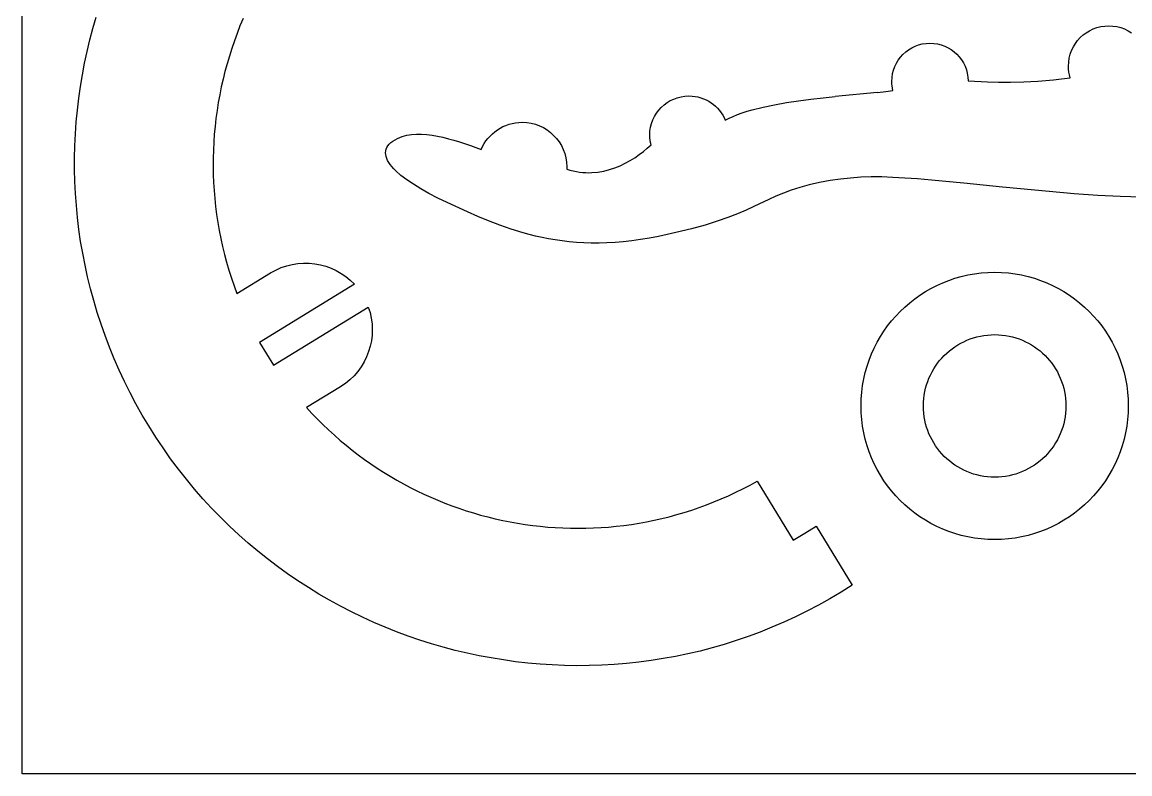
# Model space of a CAD drawing. Extents: x -3005 to 3005, y -2434 to 2434.
# Drawn here: x -3005 to -1510, y -2434 to -1420 of the extents above; entities that cross this region are included whole.
import ezdxf

# ---------------------------------------------------------------- set-up
doc = ezdxf.new("R2010")
doc.units = 0
doc.header["$MEASUREMENT"] = 0
doc.layers.get('0').update_dxf_attribs({"linetype": 'CONTINUOUS'})

msp = doc.modelspace()

# ---------------------------------------------------------------- linework, layer by layer
for p, q in [((-3004.9, -2434), (-3004.9, 2434)), ((-2909.4, -1428.4), (-2904.9, -1413)), ((-2706.8, -1415), (-2711, -1425)), ((-2913.5, -1443.9), (-2909.4, -1428.4)), ((-2711, -1425), (-2714.9, -1435)), ((-1573.2, -1437.2), (-1569, -1434.1)), ((-1569, -1434.1), (-1564.5, -1431.4)), ((-1564.5, -1431.4), (-1559.7, -1429.1)), ((-1559.7, -1429.1), (-1554.7, -1427.2)), ((-1554.7, -1427.2), (-1549.5, -1425.9)), ((-1549.5, -1425.9), (-1544.1, -1425.1)), ((-1544.1, -1425.1), (-1538.5, -1424.8)), ((-1538.5, -1424.8), (-1532.9, -1425.1)), ((-1532.9, -1425.1), (-1527.5, -1425.9)), ((-1527.5, -1425.9), (-1522.3, -1427.2)), ((-1522.3, -1427.2), (-1517.3, -1429.1)), ((-1517.3, -1429.1), (-1512.5, -1431.4)), ((-1512.5, -1431.4), (-1508.1, -1434.1)), ((-2917.2, -1459.5), (-2913.5, -1443.9)), ((-2718.6, -1445.2), (-2722.1, -1455.4)), ((-2714.9, -1435), (-2718.6, -1445.2)), ((-1795.2, -1450.6), (-1790.3, -1449.3)), ((-1790.3, -1449.3), (-1785.2, -1448.5)), ((-1785.2, -1448.5), (-1779.9, -1448.3)), ((-1779.9, -1448.3), (-1774.7, -1448.5)), ((-1774.7, -1448.5), (-1769.6, -1449.3)), ((-1769.6, -1449.3), (-1764.7, -1450.6)), ((-1586.4, -1453.3), (-1583.7, -1448.8)), ((-1583.7, -1448.8), (-1580.6, -1444.6)), ((-1580.6, -1444.6), (-1577, -1440.8)), ((-1577, -1440.8), (-1573.2, -1437.2)), ((-2920.6, -1475.2), (-2917.2, -1459.5)), ((-2722.1, -1455.4), (-2725.3, -1465.6)), ((-1819.6, -1467), (-1816.3, -1463.4)), ((-1816.3, -1463.4), (-1812.6, -1460)), ((-1812.6, -1460), (-1808.7, -1457.1)), ((-1808.7, -1457.1), (-1804.4, -1454.5)), ((-1804.4, -1454.5), (-1799.9, -1452.3)), ((-1799.9, -1452.3), (-1795.2, -1450.6)), ((-1764.7, -1450.6), (-1760, -1452.3)), ((-1760, -1452.3), (-1755.5, -1454.4)), ((-1755.5, -1454.4), (-1751.3, -1457)), ((-1751.3, -1457), (-1747.3, -1459.9)), ((-1747.3, -1459.9), (-1743.7, -1463.2)), ((-1743.7, -1463.2), (-1740.3, -1466.8)), ((-1591.9, -1468.3), (-1590.6, -1463.1)), ((-1590.6, -1463.1), (-1588.7, -1458.1)), ((-1588.7, -1458.1), (-1586.4, -1453.3)), ((-2923.6, -1490.9), (-2920.6, -1475.2)), ((-2728.4, -1476), (-2731.2, -1486.3)), ((-2725.3, -1465.6), (-2728.4, -1476)), ((-1829.1, -1484.5), (-1827.3, -1479.7)), ((-1827.3, -1479.7), (-1825.2, -1475.2)), ((-1825.2, -1475.2), (-1822.6, -1471)), ((-1822.6, -1471), (-1819.6, -1467)), ((-1740.3, -1466.8), (-1737.4, -1470.7)), ((-1737.4, -1470.7), (-1734.8, -1474.9)), ((-1734.8, -1474.9), (-1732.6, -1479.4)), ((-1732.6, -1479.4), (-1730.8, -1484.1)), ((-1593, -1479.3), (-1592.7, -1473.7)), ((-1592.9, -1483.3), (-1593, -1479.3)), ((-1592.7, -1473.7), (-1591.9, -1468.3)), ((-2926.2, -1506.7), (-2923.6, -1490.9)), ((-2731.2, -1486.3), (-2733.8, -1496.8)), ((-1831.4, -1499.8), (-1831.1, -1494.5)), ((-1831.1, -1494.5), (-1830.3, -1489.4)), ((-1830.3, -1489.4), (-1829.1, -1484.5)), ((-1730.8, -1484.1), (-1729.5, -1488.9)), ((-1729.5, -1488.9), (-1728.7, -1494)), ((-1728.7, -1494), (-1728.4, -1499.2)), ((-1592.4, -1487.3), (-1592.9, -1483.3)), ((-1591.7, -1491.1), (-1592.4, -1487.3)), ((-1590.7, -1494.9), (-1591.7, -1491.1)), ((-2928.5, -1522.6), (-2926.2, -1506.7)), ((-2736.2, -1507.3), (-2738.3, -1517.9)), ((-2733.8, -1496.8), (-2736.2, -1507.3)), ((-1831.3, -1502.9), (-1831.4, -1499.8)), ((-1831, -1506), (-1831.3, -1502.9)), ((-1830.6, -1509), (-1831, -1506)), ((-1829.9, -1512), (-1830.6, -1509)), ((-1728.4, -1499.2), (-1702.3, -1500.4)), ((-1702.3, -1500.4), (-1687.3, -1500.8)), ((-1687.3, -1500.8), (-1671.1, -1500.8)), ((-1671.1, -1500.8), (-1653.3, -1500.4)), ((-1653.3, -1500.4), (-1634.1, -1499.4)), ((-1634.1, -1499.4), (-1613.3, -1497.6)), ((-1613.3, -1497.6), (-1602.2, -1496.4)), ((-1602.2, -1496.4), (-1590.7, -1494.9)), ((-2930.3, -1538.6), (-2928.5, -1522.6)), ((-2738.3, -1517.9), (-2740.2, -1528.5)), ((-2130.3, -1525.8), (-2125.7, -1523.6)), ((-2125.7, -1523.6), (-2120.8, -1521.8)), ((-2120.8, -1521.8), (-2115.7, -1520.5)), ((-2115.7, -1520.5), (-2110.5, -1519.7)), ((-2110.5, -1519.7), (-2105.1, -1519.4)), ((-2105.1, -1519.4), (-2101, -1519.6)), ((-2101, -1519.6), (-2096.9, -1520)), ((-2096.9, -1520), (-2093, -1520.8)), ((-2093, -1520.8), (-2089.2, -1521.8)), ((-2089.2, -1521.8), (-2085.5, -1523.2)), ((-2085.5, -1523.2), (-2081.9, -1524.7)), ((-1957.2, -1526), (-1940.6, -1523.8)), ((-1940.6, -1523.8), (-1924.1, -1521.8)), ((-1924.1, -1521.8), (-1907.9, -1520.1)), ((-1850.7, -1514.6), (-1907.9, -1520.1)), ((-1850.7, -1514.6), (-1839.5, -1513.3)), ((-1839.5, -1513.3), (-1829.9, -1512)), ((-2931.9, -1554.6), (-2930.3, -1538.6)), ((-2741.9, -1539.1), (-2743.4, -1549.8)), ((-2740.2, -1528.5), (-2741.9, -1539.1)), ((-2149, -1542.8), (-2145.9, -1538.7)), ((-2145.9, -1538.7), (-2142.5, -1534.9)), ((-2142.5, -1534.9), (-2138.7, -1531.5)), ((-2138.7, -1531.5), (-2134.7, -1528.5)), ((-2134.7, -1528.5), (-2130.3, -1525.8)), ((-2081.9, -1524.7), (-2078.5, -1526.6)), ((-2078.5, -1526.6), (-2075.3, -1528.6)), ((-2075.3, -1528.6), (-2072.2, -1530.9)), ((-2072.2, -1530.9), (-2069.2, -1533.4)), ((-2069.2, -1533.4), (-2066.5, -1536.1)), ((-2066.5, -1536.1), (-2064, -1539)), ((-2064, -1539), (-2061.7, -1542.1)), ((-2026.6, -1540.2), (-2019.7, -1538.2)), ((-2019.7, -1538.2), (-2005.1, -1534.6)), ((-2005.1, -1534.6), (-1989.7, -1531.3)), ((-1989.7, -1531.3), (-1973.7, -1528.5)), ((-1973.7, -1528.5), (-1957.2, -1526)), ((-2743.4, -1549.8), (-2744.6, -1560.5)), ((-2155.6, -1556.6), (-2153.8, -1551.7)), ((-2153.8, -1551.7), (-2151.6, -1547.1)), ((-2151.6, -1547.1), (-2149, -1542.8)), ((-2061.7, -1542.1), (-2059.6, -1545.3)), ((-2059.6, -1545.3), (-2057.7, -1548.7)), ((-2057.7, -1548.7), (-2056.1, -1552.3)), ((-2056.1, -1552.3), (-2051, -1549.6)), ((-2051, -1549.6), (-2045.4, -1547)), ((-2045.4, -1547), (-2039.5, -1544.6)), ((-2039.5, -1544.6), (-2033.2, -1542.4)), ((-2033.2, -1542.4), (-2026.6, -1540.2)), ((-2933, -1570.6), (-2931.9, -1554.6)), ((-2744.6, -1560.5), (-2745.6, -1571.2)), ((-2370.4, -1570.5), (-2367.1, -1567.8)), ((-2367.1, -1567.8), (-2363.6, -1565.2)), ((-2363.6, -1565.2), (-2359.9, -1562.9)), ((-2359.9, -1562.9), (-2356.1, -1560.9)), ((-2356.1, -1560.9), (-2352.1, -1559.2)), ((-2352.1, -1559.2), (-2347.9, -1557.7)), ((-2347.9, -1557.7), (-2343.6, -1556.5)), ((-2343.6, -1556.5), (-2339.2, -1555.7)), ((-2339.2, -1555.7), (-2334.7, -1555.2)), ((-2334.7, -1555.2), (-2330.1, -1555)), ((-2330.1, -1555), (-2324, -1555.3)), ((-2324, -1555.3), (-2318, -1556.2)), ((-2318, -1556.2), (-2312.3, -1557.7)), ((-2312.3, -1557.7), (-2306.7, -1559.7)), ((-2306.7, -1559.7), (-2301.5, -1562.2)), ((-2301.5, -1562.2), (-2296.5, -1565.3)), ((-2296.5, -1565.3), (-2291.9, -1568.7)), ((-2291.9, -1568.7), (-2287.7, -1572.6)), ((-2158, -1572.3), (-2157.7, -1566.9)), ((-2157.7, -1566.9), (-2156.9, -1561.7)), ((-2156.9, -1561.7), (-2155.6, -1556.6)), ((-2933.7, -1586.7), (-2933, -1570.6)), ((-2746.4, -1582), (-2746.9, -1592.8)), ((-2745.6, -1571.2), (-2746.4, -1582)), ((-2509.5, -1584.5), (-2507.3, -1582.4)), ((-2507.3, -1582.4), (-2504.7, -1580.4)), ((-2504.7, -1580.4), (-2501.7, -1578.5)), ((-2501.7, -1578.5), (-2498.3, -1576.8)), ((-2498.3, -1576.8), (-2495.3, -1575.4)), ((-2495.3, -1575.4), (-2492.2, -1574.3)), ((-2492.2, -1574.3), (-2485.9, -1572.5)), ((-2485.9, -1572.5), (-2479.4, -1571.4)), ((-2479.4, -1571.4), (-2472.7, -1570.8)), ((-2472.7, -1570.8), (-2465.9, -1570.8)), ((-2465.9, -1570.8), (-2458.9, -1571.3)), ((-2458.9, -1571.3), (-2451.7, -1572.2)), ((-2451.7, -1572.2), (-2444.5, -1573.5)), ((-2444.5, -1573.5), (-2437.2, -1575.1)), ((-2437.2, -1575.1), (-2429.8, -1577.1)), ((-2429.8, -1577.1), (-2422.4, -1579.2)), ((-2422.4, -1579.2), (-2414.9, -1581.5)), ((-2414.9, -1581.5), (-2400.1, -1586.5)), ((-2383.5, -1587.6), (-2381.4, -1583.8)), ((-2381.4, -1583.8), (-2379, -1580.2)), ((-2379, -1580.2), (-2376.4, -1576.8)), ((-2376.4, -1576.8), (-2373.5, -1573.6)), ((-2373.5, -1573.6), (-2370.4, -1570.5)), ((-2287.7, -1572.6), (-2283.8, -1576.9)), ((-2283.8, -1576.9), (-2280.3, -1581.5)), ((-2280.3, -1581.5), (-2277.3, -1586.4)), ((-2157.9, -1575.8), (-2158, -1572.3)), ((-2157.6, -1579.1), (-2157.9, -1575.8)), ((-2157, -1582.4), (-2157.6, -1579.1)), ((-2156.3, -1585.6), (-2157, -1582.4)), ((-2934.1, -1602.8), (-2933.7, -1586.7)), ((-2746.9, -1592.8), (-2747.2, -1603.6)), ((-2514.5, -1596), (-2514.2, -1593.6)), ((-2514.3, -1598.5), (-2514.5, -1596)), ((-2513.8, -1601.1), (-2514.3, -1598.5)), ((-2514.2, -1593.6), (-2513.7, -1591.2)), ((-2513.7, -1591.2), (-2512.7, -1588.9)), ((-2512.7, -1588.9), (-2511.3, -1586.6)), ((-2511.3, -1586.6), (-2509.5, -1584.5)), ((-2400.1, -1586.5), (-2385.4, -1591.6)), ((-2385.4, -1591.6), (-2383.5, -1587.6)), ((-2277.3, -1586.4), (-2274.8, -1591.7)), ((-2274.8, -1591.7), (-2272.8, -1597.2)), ((-2272.8, -1597.2), (-2271.3, -1602.9)), ((-2178.3, -1602.8), (-2172.3, -1598.6)), ((-2172.3, -1598.6), (-2166.6, -1594.4)), ((-2166.6, -1594.4), (-2161.3, -1590)), ((-2161.3, -1590), (-2156.3, -1585.6)), ((-2934.1, -1618.9), (-2934.1, -1602.8)), ((-2747.2, -1603.6), (-2747.2, -1614.4)), ((-2512.9, -1603.8), (-2513.8, -1601.1)), ((-2511.7, -1606.4), (-2512.9, -1603.8)), ((-2510.1, -1609.2), (-2511.7, -1606.4)), ((-2508.2, -1612), (-2510.1, -1609.2)), ((-2506, -1614.8), (-2508.2, -1612)), ((-2271.3, -1602.9), (-2270.4, -1608.9)), ((-2270.4, -1608.9), (-2270.1, -1615)), ((-2205.1, -1616.5), (-2198, -1613.6)), ((-2198, -1613.6), (-2191.1, -1610.3)), ((-2191.1, -1610.3), (-2184.6, -1606.7)), ((-2184.6, -1606.7), (-2178.3, -1602.8)), ((-2933.7, -1635), (-2934.1, -1618.9)), ((-2747.2, -1614.4), (-2747.1, -1625.3)), ((-2747.1, -1625.3), (-2746.6, -1636.1)), ((-2503.4, -1617.7), (-2506, -1614.8)), ((-2500.5, -1620.6), (-2503.4, -1617.7)), ((-2493.8, -1626.6), (-2500.5, -1620.6)), ((-2486, -1632.6), (-2493.8, -1626.6)), ((-2270.1, -1615), (-2270.1, -1618.2)), ((-2270.1, -1618.2), (-2265.7, -1619.5)), ((-2265.7, -1619.5), (-2261.3, -1620.6)), ((-2261.3, -1620.6), (-2257, -1621.5)), ((-2257, -1621.5), (-2252.7, -1622.2)), ((-2252.7, -1622.2), (-2248.4, -1622.6)), ((-2248.4, -1622.6), (-2244.2, -1622.9)), ((-2244.2, -1622.9), (-2240.1, -1623)), ((-2240.1, -1623), (-2236, -1622.9)), ((-2236, -1622.9), (-2227.9, -1622.2)), ((-2227.9, -1622.2), (-2220.1, -1620.8)), ((-2220.1, -1620.8), (-2212.5, -1618.9)), ((-2212.5, -1618.9), (-2205.1, -1616.5)), ((-1873.3, -1629.2), (-1887, -1630.2)), ((-1859.4, -1628.8), (-1873.3, -1629.2)), ((-1845, -1628.8), (-1859.4, -1628.8)), ((-1829.9, -1629.3), (-1845, -1628.8)), ((-2932.9, -1651.2), (-2933.7, -1635)), ((-2746.6, -1636.1), (-2746, -1647)), ((-2477, -1638.7), (-2486, -1632.6)), ((-2467, -1644.9), (-2477, -1638.7)), ((-1955.7, -1642.9), (-1967.1, -1646.6)), ((-1943.1, -1639.5), (-1955.7, -1642.9)), ((-1929.1, -1636.4), (-1943.1, -1639.5)), ((-1914.6, -1633.7), (-1929.1, -1636.4)), ((-1900.6, -1631.7), (-1914.6, -1633.7)), ((-1887, -1630.2), (-1900.6, -1631.7)), ((-1813.8, -1630.2), (-1829.9, -1629.3)), ((-1796.5, -1631.5), (-1813.8, -1630.2)), ((-1777.6, -1633.1), (-1796.5, -1631.5)), ((-1734.4, -1637.3), (-1777.6, -1633.1)), ((-1682.2, -1642.5), (-1734.4, -1637.3)), ((-1618.9, -1648.5), (-1682.2, -1642.5)), ((-2931.8, -1667.3), (-2932.9, -1651.2)), ((-2746, -1647), (-2745.1, -1657.8)), ((-2745.1, -1657.8), (-2743.9, -1668.6)), ((-2456, -1651.1), (-2467, -1644.9)), ((-2444, -1657.2), (-2456, -1651.1)), ((-2431.2, -1663.4), (-2444, -1657.2)), ((-1987.7, -1654.8), (-1997.5, -1659.2)), ((-1977.7, -1650.6), (-1987.7, -1654.8)), ((-1967.1, -1646.6), (-1977.7, -1650.6)), ((-1585.2, -1651.3), (-1618.9, -1648.5)), ((-1553.3, -1653.6), (-1585.2, -1651.3)), ((-1523.2, -1655.2), (-1553.3, -1653.6)), ((-1494.6, -1656.2), (-1523.2, -1655.2)), ((-2930.2, -1683.4), (-2931.8, -1667.3)), ((-2743.9, -1668.6), (-2742.6, -1679.4)), ((-2404.1, -1675.8), (-2431.2, -1663.4)), ((-2028.1, -1673.4), (-2039.8, -1678.3)), ((-2017.4, -1668.5), (-2028.1, -1673.4)), ((-1997.5, -1659.2), (-2017.4, -1668.5)), ((-2928.3, -1699.5), (-2930.2, -1683.4)), ((-2742.6, -1679.4), (-2740.9, -1690.2)), ((-2390, -1682), (-2404.1, -1675.8)), ((-2375.5, -1688.1), (-2390, -1682)), ((-2360.5, -1693.9), (-2375.5, -1688.1)), ((-2067.2, -1688.5), (-2083.4, -1693.6)), ((-2052.7, -1683.4), (-2067.2, -1688.5)), ((-2039.8, -1678.3), (-2052.7, -1683.4)), ((-2926, -1715.6), (-2928.3, -1699.5)), ((-2740.9, -1690.2), (-2739.1, -1701)), ((-2739.1, -1701), (-2736.9, -1711.8)), ((-2345, -1699.3), (-2360.5, -1693.9)), ((-2328.9, -1704.2), (-2345, -1699.3)), ((-2122.6, -1703.9), (-2146.1, -1709)), ((-2101.8, -1698.8), (-2122.6, -1703.9)), ((-2083.4, -1693.6), (-2101.8, -1698.8)), ((-2923.2, -1731.7), (-2926, -1715.6)), ((-2736.9, -1711.8), (-2734.6, -1722.5)), ((-2320.6, -1706.5), (-2328.9, -1704.2)), ((-2312.1, -1708.6), (-2320.6, -1706.5)), ((-2303.4, -1710.5), (-2312.1, -1708.6)), ((-2294.5, -1712.2), (-2303.4, -1710.5)), ((-2285.5, -1713.7), (-2294.5, -1712.2)), ((-2276.2, -1715.1), (-2285.5, -1713.7)), ((-2266.7, -1716.1), (-2276.2, -1715.1)), ((-2257, -1717), (-2266.7, -1716.1)), ((-2247.1, -1717.6), (-2257, -1717)), ((-2236.9, -1717.9), (-2247.1, -1717.6)), ((-2226.5, -1717.9), (-2236.9, -1717.9)), ((-2215.9, -1717.6), (-2226.5, -1717.9)), ((-2204.9, -1717.1), (-2215.9, -1717.6)), ((-2193.7, -1716.2), (-2204.9, -1717.1)), ((-2182.3, -1714.9), (-2193.7, -1716.2)), ((-2170.5, -1713.3), (-2182.3, -1714.9)), ((-2158.5, -1711.4), (-2170.5, -1713.3)), ((-2146.1, -1709), (-2158.5, -1711.4)), ((-2920.1, -1747.8), (-2923.2, -1731.7)), ((-2734.6, -1722.5), (-2732, -1733.2)), ((-2732, -1733.2), (-2729.1, -1743.9)), ((-2916.6, -1763.7), (-2920.1, -1747.8)), ((-2729.1, -1743.9), (-2726, -1754.5)), ((-2655.3, -1751.1), (-2647.9, -1748.6)), ((-2647.9, -1748.6), (-2640.4, -1746.8)), ((-2640.4, -1746.8), (-2632.8, -1745.6)), ((-2632.8, -1745.6), (-2625.2, -1745)), ((-2625.2, -1745), (-2617.5, -1745.2)), ((-2617.5, -1745.2), (-2610, -1745.9)), ((-2610, -1745.9), (-2602.5, -1747.3)), ((-2602.5, -1747.3), (-2595.2, -1749.3)), ((-2912.7, -1779.7), (-2916.6, -1763.7)), ((-2726, -1754.5), (-2722.6, -1765.1)), ((-2715.2, -1786.1), (-2669.6, -1758.2)), ((-2669.6, -1758.2), (-2666.1, -1756.2)), ((-2666.1, -1756.2), (-2662.6, -1754.3)), ((-2662.6, -1754.3), (-2655.3, -1751.1)), ((-2595.2, -1749.3), (-2588.1, -1751.9)), ((-2588.1, -1751.9), (-2581.2, -1755.1)), ((-2581.2, -1755.1), (-2574.5, -1758.8)), ((-2574.5, -1758.8), (-2568.2, -1763.2)), ((-2568.2, -1763.2), (-2562.2, -1768.1)), ((-1746.2, -1765.5), (-1737.6, -1763)), ((-1737.6, -1763), (-1728.9, -1761)), ((-1728.9, -1761), (-1720, -1759.4)), ((-1720, -1759.4), (-1711, -1758.3)), ((-1711, -1758.3), (-1701.8, -1757.6)), ((-1701.8, -1757.6), (-1692.6, -1757.4)), ((-1692.6, -1757.4), (-1683.3, -1757.6)), ((-1683.3, -1757.6), (-1674.1, -1758.3)), ((-1674.1, -1758.3), (-1665.1, -1759.4)), ((-1665.1, -1759.4), (-1656.2, -1761)), ((-1656.2, -1761), (-1647.5, -1763)), ((-1647.5, -1763), (-1639, -1765.5)), ((-2722.6, -1765.1), (-2719, -1775.6)), ((-2719, -1775.6), (-2715.2, -1786.1)), ((-2556.6, -1773.6), (-2684.8, -1852.1)), ((-2562.2, -1768.1), (-2556.6, -1773.6)), ((-1778.5, -1779.1), (-1770.7, -1775.1)), ((-1770.7, -1775.1), (-1762.7, -1771.5)), ((-1762.7, -1771.5), (-1754.5, -1768.3)), ((-1754.5, -1768.3), (-1746.2, -1765.5)), ((-1639, -1765.5), (-1630.6, -1768.3)), ((-1630.6, -1768.3), (-1622.4, -1771.5)), ((-1622.4, -1771.5), (-1614.4, -1775.1)), ((-1614.4, -1775.1), (-1606.6, -1779.1)), ((-2908.4, -1795.6), (-2912.7, -1779.7)), ((-1807.2, -1798.5), (-1800.4, -1793.2)), ((-1800.4, -1793.2), (-1793.4, -1788.2)), ((-1793.4, -1788.2), (-1786, -1783.5)), ((-1786, -1783.5), (-1778.5, -1779.1)), ((-1606.6, -1779.1), (-1599.1, -1783.5)), ((-1599.1, -1783.5), (-1591.8, -1788.2)), ((-1591.8, -1788.2), (-1584.7, -1793.2)), ((-1584.7, -1793.2), (-1577.9, -1798.5)), ((-2903.7, -1811.4), (-2908.4, -1795.6)), ((-2665.9, -1882.8), (-2537.8, -1804.3)), ((-2537.8, -1804.3), (-2535.5, -1811.8)), ((-1820, -1810.2), (-1813.8, -1804.2)), ((-1813.8, -1804.2), (-1807.2, -1798.5)), ((-1577.9, -1798.5), (-1571.3, -1804.2)), ((-1571.3, -1804.2), (-1565.1, -1810.2)), ((-2898.5, -1827.2), (-2903.7, -1811.4)), ((-2535.5, -1811.8), (-2533.8, -1819.3)), ((-2533.8, -1819.3), (-2532.8, -1826.9)), ((-1837, -1829.8), (-1831.7, -1823)), ((-1831.7, -1823), (-1826, -1816.4)), ((-1826, -1816.4), (-1820, -1810.2)), ((-1565.1, -1810.2), (-1559.1, -1816.4)), ((-1559.1, -1816.4), (-1553.4, -1823)), ((-1553.4, -1823), (-1548.1, -1829.8)), ((-2893, -1842.8), (-2898.5, -1827.2)), ((-2532.8, -1826.9), (-2532.5, -1834.5)), ((-2532.5, -1834.5), (-2532.8, -1842.2)), ((-1846.7, -1844.2), (-1842.1, -1836.9)), ((-1842.1, -1836.9), (-1837, -1829.8)), ((-1548.1, -1829.8), (-1543.1, -1836.9)), ((-1543.1, -1836.9), (-1538.4, -1844.2)), ((-2887.1, -1858.4), (-2893, -1842.8)), ((-2684.8, -1852.1), (-2665.9, -1882.8)), ((-2533.7, -1849.7), (-2535.2, -1857.1)), ((-2532.8, -1842.2), (-2533.7, -1849.7)), ((-1855.1, -1859.5), (-1851.1, -1851.7)), ((-1851.1, -1851.7), (-1846.7, -1844.2)), ((-1742.4, -1855.4), (-1738.4, -1853.1)), ((-1738.4, -1853.1), (-1734.2, -1851)), ((-1734.2, -1851), (-1730, -1849.1)), ((-1730, -1849.1), (-1725.6, -1847.3)), ((-1725.6, -1847.3), (-1721.2, -1845.8)), ((-1721.2, -1845.8), (-1716.6, -1844.5)), ((-1716.6, -1844.5), (-1711.9, -1843.5)), ((-1711.9, -1843.5), (-1707.2, -1842.6)), ((-1707.2, -1842.6), (-1702.4, -1842)), ((-1702.4, -1842), (-1697.5, -1841.6)), ((-1697.5, -1841.6), (-1692.6, -1841.5)), ((-1692.6, -1841.5), (-1687.6, -1841.6)), ((-1687.6, -1841.6), (-1682.7, -1842)), ((-1682.7, -1842), (-1677.9, -1842.6)), ((-1677.9, -1842.6), (-1673.2, -1843.5)), ((-1673.2, -1843.5), (-1668.5, -1844.5)), ((-1668.5, -1844.5), (-1664, -1845.8)), ((-1664, -1845.8), (-1659.5, -1847.3)), ((-1659.5, -1847.3), (-1655.1, -1849.1)), ((-1655.1, -1849.1), (-1650.9, -1851)), ((-1650.9, -1851), (-1646.7, -1853.1)), ((-1646.7, -1853.1), (-1642.7, -1855.4)), ((-1538.4, -1844.2), (-1534, -1851.7)), ((-1534, -1851.7), (-1530, -1859.5)), ((-2880.7, -1873.9), (-2887.1, -1858.4)), ((-2537.4, -1864.4), (-2540.1, -1871.5)), ((-2535.2, -1857.1), (-2537.4, -1864.4)), ((-1861.9, -1875.7), (-1858.7, -1867.5)), ((-1858.7, -1867.5), (-1855.1, -1859.5)), ((-1760.5, -1869.7), (-1757.2, -1866.5)), ((-1757.2, -1866.5), (-1753.7, -1863.5)), ((-1753.7, -1863.5), (-1750.1, -1860.6)), ((-1750.1, -1860.6), (-1746.3, -1857.9)), ((-1746.3, -1857.9), (-1742.4, -1855.4)), ((-1642.7, -1855.4), (-1638.8, -1857.9)), ((-1638.8, -1857.9), (-1635, -1860.6)), ((-1635, -1860.6), (-1631.4, -1863.5)), ((-1631.4, -1863.5), (-1627.9, -1866.5)), ((-1627.9, -1866.5), (-1624.6, -1869.7)), ((-1530, -1859.5), (-1526.4, -1867.5)), ((-1526.4, -1867.5), (-1523.2, -1875.7)), ((-2874, -1889.4), (-2880.7, -1873.9)), ((-2543.5, -1878.3), (-2547.4, -1884.9)), ((-2540.1, -1871.5), (-2543.5, -1878.3)), ((-1864.7, -1884.1), (-1861.9, -1875.7)), ((-1772.3, -1883.9), (-1769.6, -1880.1)), ((-1769.6, -1880.1), (-1766.8, -1876.5)), ((-1766.8, -1876.5), (-1763.7, -1873)), ((-1763.7, -1873), (-1760.5, -1869.7)), ((-1624.6, -1869.7), (-1621.4, -1873)), ((-1621.4, -1873), (-1618.4, -1876.5)), ((-1618.4, -1876.5), (-1615.5, -1880.1)), ((-1615.5, -1880.1), (-1612.8, -1883.9)), ((-1523.2, -1875.7), (-1520.4, -1884.1)), ((-2866.8, -1904.7), (-2874, -1889.4)), ((-2557, -1897), (-2562.6, -1902.4)), ((-2551.9, -1891.1), (-2557, -1897)), ((-2547.4, -1884.9), (-2551.9, -1891.1)), ((-1869.2, -1901.3), (-1867.2, -1892.6)), ((-1867.2, -1892.6), (-1864.7, -1884.1)), ((-1781.2, -1900.2), (-1779.2, -1896)), ((-1779.2, -1896), (-1777.1, -1891.8)), ((-1777.1, -1891.8), (-1774.8, -1887.8)), ((-1774.8, -1887.8), (-1772.3, -1883.9)), ((-1612.8, -1883.9), (-1610.3, -1887.8)), ((-1610.3, -1887.8), (-1608, -1891.8)), ((-1608, -1891.8), (-1605.9, -1896)), ((-1605.9, -1896), (-1604, -1900.2)), ((-1520.4, -1884.1), (-1517.9, -1892.6)), ((-1517.9, -1892.6), (-1515.9, -1901.3)), ((-2859.2, -1919.9), (-2866.8, -1904.7)), ((-2575.4, -1911.9), (-2621, -1939.9)), ((-2572, -1909.8), (-2575.4, -1911.9)), ((-2568.7, -1907.4), (-2572, -1909.8)), ((-2562.6, -1902.4), (-2568.7, -1907.4)), ((-1871.9, -1919.2), (-1870.8, -1910.2)), ((-1870.8, -1910.2), (-1869.2, -1901.3)), ((-1785.7, -1913.6), (-1784.4, -1909.1)), ((-1784.4, -1909.1), (-1782.9, -1904.6)), ((-1782.9, -1904.6), (-1781.2, -1900.2)), ((-1604, -1900.2), (-1602.2, -1904.6)), ((-1602.2, -1904.6), (-1600.7, -1909.1)), ((-1600.7, -1909.1), (-1599.4, -1913.6)), ((-1515.9, -1901.3), (-1514.3, -1910.2)), ((-1514.3, -1910.2), (-1513.2, -1919.2)), ((-2851.3, -1934.9), (-2859.2, -1919.9)), ((-1872.6, -1928.4), (-1871.9, -1919.2)), ((-1788.6, -1932.7), (-1788.2, -1927.8)), ((-1788.2, -1927.8), (-1787.6, -1923)), ((-1787.6, -1923), (-1786.8, -1918.3)), ((-1786.8, -1918.3), (-1785.7, -1913.6)), ((-1599.4, -1913.6), (-1598.4, -1918.3)), ((-1598.4, -1918.3), (-1597.5, -1923)), ((-1597.5, -1923), (-1596.9, -1927.8)), ((-1596.9, -1927.8), (-1596.5, -1932.7)), ((-1513.2, -1919.2), (-1512.5, -1928.4)), ((-2842.8, -1949.9), (-2851.3, -1934.9)), ((-2621, -1939.9), (-2613.8, -1947.7)), ((-1872.9, -1937.7), (-1872.6, -1928.4)), ((-1872.6, -1946.9), (-1872.9, -1937.7)), ((-1788.7, -1937.7), (-1788.6, -1932.7)), ((-1788.6, -1942.6), (-1788.7, -1937.7)), ((-1788.2, -1947.5), (-1788.6, -1942.6)), ((-1596.5, -1942.6), (-1596.9, -1947.5)), ((-1596.5, -1932.7), (-1596.4, -1937.7)), ((-1596.4, -1937.7), (-1596.5, -1942.6)), ((-1512.5, -1928.4), (-1512.3, -1937.7)), ((-1512.3, -1937.7), (-1512.5, -1946.9)), ((-2834, -1964.7), (-2842.8, -1949.9)), ((-2613.8, -1947.7), (-2606.5, -1955.4)), ((-2606.5, -1955.4), (-2599, -1962.8)), ((-1871.9, -1956.1), (-1872.6, -1946.9)), ((-1870.8, -1965.1), (-1871.9, -1956.1)), ((-1787.6, -1952.3), (-1788.2, -1947.5)), ((-1786.8, -1957), (-1787.6, -1952.3)), ((-1785.7, -1961.7), (-1786.8, -1957)), ((-1598.4, -1957), (-1599.4, -1961.7)), ((-1597.5, -1952.3), (-1598.4, -1957)), ((-1596.9, -1947.5), (-1597.5, -1952.3)), ((-1513.2, -1956.1), (-1514.3, -1965.1)), ((-1512.5, -1946.9), (-1513.2, -1956.1)), ((-2824.5, -1979.7), (-2834, -1964.7)), ((-2599, -1962.8), (-2591.4, -1970.1)), ((-2591.4, -1970.1), (-2583.6, -1977.2)), ((-1869.2, -1974), (-1870.8, -1965.1)), ((-1784.4, -1966.3), (-1785.7, -1961.7)), ((-1782.9, -1970.7), (-1784.4, -1966.3)), ((-1781.2, -1975.1), (-1782.9, -1970.7)), ((-1602.2, -1970.7), (-1604, -1975.1)), ((-1600.7, -1966.3), (-1602.2, -1970.7)), ((-1599.4, -1961.7), (-1600.7, -1966.3)), ((-1514.3, -1965.1), (-1515.9, -1974)), ((-2814.7, -1994.4), (-2824.5, -1979.7)), ((-2583.6, -1977.2), (-2575.8, -1984.1)), ((-2575.8, -1984.1), (-2567.7, -1990.8)), ((-1867.2, -1982.7), (-1869.2, -1974)), ((-1864.7, -1991.3), (-1867.2, -1982.7)), ((-1779.2, -1979.3), (-1781.2, -1975.1)), ((-1777.1, -1983.5), (-1779.2, -1979.3)), ((-1774.8, -1987.5), (-1777.1, -1983.5)), ((-1772.3, -1991.4), (-1774.8, -1987.5)), ((-1610.3, -1987.5), (-1612.8, -1991.4)), ((-1608, -1983.5), (-1610.3, -1987.5)), ((-1605.9, -1979.3), (-1608, -1983.5)), ((-1604, -1975.1), (-1605.9, -1979.3)), ((-1517.9, -1982.7), (-1520.4, -1991.3)), ((-1515.9, -1974), (-1517.9, -1982.7)), ((-2804.6, -2008.8), (-2814.7, -1994.4)), ((-2567.7, -1990.8), (-2559.6, -1997.3)), ((-2559.6, -1997.3), (-2551.4, -2003.7)), ((-1861.9, -1999.6), (-1864.7, -1991.3)), ((-1858.7, -2007.8), (-1861.9, -1999.6)), ((-1769.6, -1995.2), (-1772.3, -1991.4)), ((-1766.8, -1998.8), (-1769.6, -1995.2)), ((-1763.7, -2002.3), (-1766.8, -1998.8)), ((-1760.5, -2005.7), (-1763.7, -2002.3)), ((-1621.4, -2002.3), (-1624.6, -2005.7)), ((-1618.4, -1998.8), (-1621.4, -2002.3)), ((-1615.5, -1995.2), (-1618.4, -1998.8)), ((-1612.8, -1991.4), (-1615.5, -1995.2)), ((-1523.2, -1999.6), (-1526.4, -2007.8)), ((-1520.4, -1991.3), (-1523.2, -1999.6)), ((-2794.1, -2022.8), (-2804.6, -2008.8)), ((-2551.4, -2003.7), (-2543, -2009.8)), ((-2543, -2009.8), (-2534.5, -2015.8)), ((-2534.5, -2015.8), (-2525.9, -2021.6)), ((-1855.1, -2015.8), (-1858.7, -2007.8)), ((-1851.1, -2023.6), (-1855.1, -2015.8)), ((-1757.2, -2008.8), (-1760.5, -2005.7)), ((-1753.7, -2011.9), (-1757.2, -2008.8)), ((-1750.1, -2014.7), (-1753.7, -2011.9)), ((-1746.3, -2017.4), (-1750.1, -2014.7)), ((-1742.4, -2019.9), (-1746.3, -2017.4)), ((-1638.8, -2017.4), (-1642.7, -2019.9)), ((-1635, -2014.7), (-1638.8, -2017.4)), ((-1631.4, -2011.9), (-1635, -2014.7)), ((-1627.9, -2008.8), (-1631.4, -2011.9)), ((-1624.6, -2005.7), (-1627.9, -2008.8)), ((-1530, -2015.8), (-1534, -2023.6)), ((-1526.4, -2007.8), (-1530, -2015.8)), ((-2783.3, -2036.5), (-2794.1, -2022.8)), ((-2525.9, -2021.6), (-2517.2, -2027.2)), ((-2517.2, -2027.2), (-2508.4, -2032.6)), ((-2508.4, -2032.6), (-2499.5, -2037.8)), ((-1846.7, -2031.1), (-1851.1, -2023.6)), ((-1842.1, -2038.5), (-1846.7, -2031.1)), ((-1738.4, -2022.2), (-1742.4, -2019.9)), ((-1734.2, -2024.3), (-1738.4, -2022.2)), ((-1730, -2026.3), (-1734.2, -2024.3)), ((-1725.6, -2028), (-1730, -2026.3)), ((-1721.2, -2029.5), (-1725.6, -2028)), ((-1716.6, -2030.8), (-1721.2, -2029.5)), ((-1711.9, -2031.9), (-1716.6, -2030.8)), ((-1707.2, -2032.7), (-1711.9, -2031.9)), ((-1702.4, -2033.3), (-1707.2, -2032.7)), ((-1677.9, -2032.7), (-1682.7, -2033.3)), ((-1673.2, -2031.9), (-1677.9, -2032.7)), ((-1668.5, -2030.8), (-1673.2, -2031.9)), ((-1664, -2029.5), (-1668.5, -2030.8)), ((-1659.5, -2028), (-1664, -2029.5)), ((-1655.1, -2026.3), (-1659.5, -2028)), ((-1650.9, -2024.3), (-1655.1, -2026.3)), ((-1646.7, -2022.2), (-1650.9, -2024.3)), ((-1642.7, -2019.9), (-1646.7, -2022.2)), ((-1538.4, -2031.1), (-1543.1, -2038.5)), ((-1534, -2023.6), (-1538.4, -2031.1)), ((-2772.3, -2049.9), (-2783.3, -2036.5)), ((-2499.5, -2037.8), (-2490.5, -2042.8)), ((-2490.5, -2042.8), (-2481.4, -2047.6)), ((-2481.4, -2047.6), (-2472.2, -2052.2)), ((-2032.3, -2049.4), (-2022.6, -2044.4)), ((-2022.6, -2044.4), (-2013.1, -2039.2)), ((-2013.1, -2039.2), (-1964.4, -2118.6)), ((-1837, -2045.5), (-1842.1, -2038.5)), ((-1831.7, -2052.3), (-1837, -2045.5)), ((-1697.5, -2033.7), (-1702.4, -2033.3)), ((-1692.6, -2033.8), (-1697.5, -2033.7)), ((-1687.6, -2033.7), (-1692.6, -2033.8)), ((-1682.7, -2033.3), (-1687.6, -2033.7)), ((-1548.1, -2045.5), (-1553.4, -2052.3)), ((-1543.1, -2038.5), (-1548.1, -2045.5)), ((-2760.9, -2062.9), (-2772.3, -2049.9)), ((-2472.2, -2052.2), (-2463, -2056.6)), ((-2463, -2056.6), (-2453.6, -2060.8)), ((-2453.6, -2060.8), (-2444.2, -2064.9)), ((-2061.5, -2063.1), (-2051.7, -2058.8)), ((-2051.7, -2058.8), (-2041.9, -2054.2)), ((-2041.9, -2054.2), (-2032.3, -2049.4)), ((-1826, -2058.9), (-1831.7, -2052.3)), ((-1820, -2065.1), (-1826, -2058.9)), ((-1559.1, -2058.9), (-1565.1, -2065.1)), ((-1553.4, -2052.3), (-1559.1, -2058.9)), ((-2749.2, -2075.5), (-2760.9, -2062.9)), ((-2737.3, -2087.8), (-2749.2, -2075.5)), ((-2444.2, -2064.9), (-2434.7, -2068.7)), ((-2434.7, -2068.7), (-2425.1, -2072.3)), ((-2425.1, -2072.3), (-2415.5, -2075.7)), ((-2415.5, -2075.7), (-2405.8, -2079)), ((-2101.3, -2078.2), (-2091.3, -2074.7)), ((-2091.3, -2074.7), (-2081.3, -2071.1)), ((-2081.3, -2071.1), (-2071.4, -2067.2)), ((-2071.4, -2067.2), (-2061.5, -2063.1)), ((-1813.8, -2071.1), (-1820, -2065.1)), ((-1807.2, -2076.8), (-1813.8, -2071.1)), ((-1800.4, -2082.1), (-1807.2, -2076.8)), ((-1577.9, -2076.8), (-1584.7, -2082.1)), ((-1571.3, -2071.1), (-1577.9, -2076.8)), ((-1565.1, -2065.1), (-1571.3, -2071.1)), ((-2725.1, -2099.8), (-2737.3, -2087.8)), ((-2405.8, -2079), (-2396, -2082)), ((-2396, -2082), (-2386.2, -2084.8)), ((-2386.2, -2084.8), (-2376.3, -2087.4)), ((-2376.3, -2087.4), (-2366.4, -2089.8)), ((-2366.4, -2089.8), (-2356.4, -2092.1)), ((-2356.4, -2092.1), (-2346.4, -2094.1)), ((-2162.2, -2093.9), (-2152, -2091.9)), ((-2152, -2091.9), (-2141.8, -2089.6)), ((-2141.8, -2089.6), (-2131.6, -2087.1)), ((-2131.6, -2087.1), (-2121.5, -2084.3)), ((-2121.5, -2084.3), (-2111.4, -2081.4)), ((-2111.4, -2081.4), (-2101.3, -2078.2)), ((-1793.4, -2087.2), (-1800.4, -2082.1)), ((-1786, -2091.9), (-1793.4, -2087.2)), ((-1778.5, -2096.2), (-1786, -2091.9)), ((-1599.1, -2091.9), (-1606.6, -2096.2)), ((-1591.8, -2087.2), (-1599.1, -2091.9)), ((-1584.7, -2082.1), (-1591.8, -2087.2)), ((-2712.7, -2111.4), (-2725.1, -2099.8)), ((-2346.4, -2094.1), (-2336.3, -2095.9)), ((-2336.3, -2095.9), (-2326.2, -2097.4)), ((-2326.2, -2097.4), (-2316, -2098.8)), ((-2316, -2098.8), (-2305.9, -2100)), ((-2305.9, -2100), (-2295.7, -2101)), ((-2295.7, -2101), (-2285.5, -2101.7)), ((-2285.5, -2101.7), (-2275.2, -2102.2)), ((-2275.2, -2102.2), (-2265, -2102.6)), ((-2265, -2102.6), (-2254.7, -2102.7)), ((-2254.7, -2102.7), (-2244.4, -2102.6)), ((-2244.4, -2102.6), (-2234.1, -2102.3)), ((-2234.1, -2102.3), (-2223.8, -2101.7)), ((-2223.8, -2101.7), (-2213.5, -2101)), ((-2213.5, -2101), (-2203.2, -2100)), ((-2203.2, -2100), (-2193, -2098.8)), ((-2193, -2098.8), (-2182.7, -2097.4)), ((-2182.7, -2097.4), (-2172.4, -2095.8)), ((-2172.4, -2095.8), (-2162.2, -2093.9)), ((-1948.8, -2109.4), (-1933.6, -2099.8)), ((-1933.6, -2099.8), (-1884.9, -2179.3)), ((-1770.7, -2100.2), (-1778.5, -2096.2)), ((-1762.7, -2103.8), (-1770.7, -2100.2)), ((-1754.5, -2107), (-1762.7, -2103.8)), ((-1746.2, -2109.8), (-1754.5, -2107)), ((-1630.6, -2107), (-1639, -2109.8)), ((-1622.4, -2103.8), (-1630.6, -2107)), ((-1614.4, -2100.2), (-1622.4, -2103.8)), ((-1606.6, -2096.2), (-1614.4, -2100.2)), ((-2699.9, -2122.7), (-2712.7, -2111.4)), ((-1964.4, -2118.6), (-1948.8, -2109.4)), ((-1737.6, -2112.3), (-1746.2, -2109.8)), ((-1728.9, -2114.3), (-1737.6, -2112.3)), ((-1720, -2115.9), (-1728.9, -2114.3)), ((-1711, -2117), (-1720, -2115.9)), ((-1701.8, -2117.7), (-1711, -2117)), ((-1692.6, -2118), (-1701.8, -2117.7)), ((-1683.3, -2117.7), (-1692.6, -2118)), ((-1674.1, -2117), (-1683.3, -2117.7)), ((-1665.1, -2115.9), (-1674.1, -2117)), ((-1656.2, -2114.3), (-1665.1, -2115.9)), ((-1647.5, -2112.3), (-1656.2, -2114.3)), ((-1639, -2109.8), (-1647.5, -2112.3)), ((-2687, -2133.6), (-2699.9, -2122.7)), ((-2673.8, -2144.1), (-2687, -2133.6)), ((-2660.3, -2154.3), (-2673.8, -2144.1)), ((-2646.7, -2164.2), (-2660.3, -2154.3)), ((-2632.8, -2173.6), (-2646.7, -2164.2)), ((-2618.7, -2182.7), (-2632.8, -2173.6)), ((-1884.9, -2179.3), (-1899.9, -2188.7)), ((-2604.5, -2191.5), (-2618.7, -2182.7)), ((-2590, -2199.9), (-2604.5, -2191.5)), ((-1899.9, -2188.7), (-1915.1, -2197.8)), ((-2575.4, -2207.9), (-2590, -2199.9)), ((-2560.5, -2215.5), (-2575.4, -2207.9)), ((-1930.4, -2206.4), (-1945.9, -2214.5)), ((-1915.1, -2197.8), (-1930.4, -2206.4)), ((-2545.5, -2222.8), (-2560.5, -2215.5)), ((-2530.4, -2229.7), (-2545.5, -2222.8)), ((-1961.5, -2222.2), (-1977.2, -2229.5)), ((-1945.9, -2214.5), (-1961.5, -2222.2)), ((-2515.1, -2236.2), (-2530.4, -2229.7)), ((-2499.7, -2242.3), (-2515.1, -2236.2)), ((-1993.1, -2236.3), (-2009, -2242.8)), ((-1977.2, -2229.5), (-1993.1, -2236.3)), ((-2484.1, -2248.1), (-2499.7, -2242.3)), ((-2468.4, -2253.5), (-2484.1, -2248.1)), ((-2452.6, -2258.5), (-2468.4, -2253.5)), ((-2041.3, -2254.3), (-2057.5, -2259.4)), ((-2025.1, -2248.7), (-2041.3, -2254.3)), ((-2009, -2242.8), (-2025.1, -2248.7)), ((-2436.6, -2263.1), (-2452.6, -2258.5)), ((-2420.6, -2267.4), (-2436.6, -2263.1)), ((-2404.4, -2271.2), (-2420.6, -2267.4)), ((-2388.2, -2274.7), (-2404.4, -2271.2)), ((-2090.2, -2268.4), (-2106.7, -2272.2)), ((-2073.8, -2264.1), (-2090.2, -2268.4)), ((-2057.5, -2259.4), (-2073.8, -2264.1)), ((-2371.9, -2277.7), (-2388.2, -2274.7)), ((-2355.5, -2280.4), (-2371.9, -2277.7)), ((-2339.1, -2282.7), (-2355.5, -2280.4)), ((-2322.6, -2284.6), (-2339.1, -2282.7)), ((-2306.1, -2286.1), (-2322.6, -2284.6)), ((-2289.5, -2287.1), (-2306.1, -2286.1)), ((-2206.2, -2286.5), (-2222.9, -2287.5)), ((-2189.6, -2285.2), (-2206.2, -2286.5)), ((-2172.9, -2283.4), (-2189.6, -2285.2)), ((-2156.3, -2281.2), (-2172.9, -2283.4)), ((-2139.7, -2278.6), (-2156.3, -2281.2)), ((-2123.2, -2275.6), (-2139.7, -2278.6)), ((-2106.7, -2272.2), (-2123.2, -2275.6)), ((-2272.9, -2287.8), (-2289.5, -2287.1)), ((-2256.2, -2288.1), (-2272.9, -2287.8)), ((-2239.6, -2288), (-2256.2, -2288.1)), ((-2222.9, -2287.5), (-2239.6, -2288)), ((-60.1, -2434), (-3004.9, -2434))]:
    msp.add_line(p, q)

doc.saveas('drawing.dxf')
